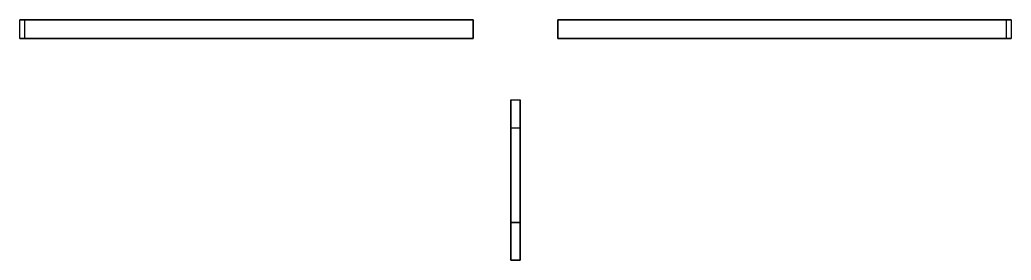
# Model space of a CAD drawing. Extents: x -1.05 to 1.05, y -3.95 to 2.83.
# Drawn here: x -1.05 to 1.05, y -3.95 to -3.44 of the extents above.
import ezdxf

# ---------------------------------------------------------------- set-up
doc = ezdxf.new("R2010")
doc.units = 0
doc.layers.add('ADDONS', color=3, linetype='CONTINUOUS')

msp = doc.modelspace()

# ---------------------------------------------------------------- linework, layer by layer
at = {"layer": 'ADDONS'}
for points in [[(-1.04, -3.44, 0.1), (-0.09, -3.44, -0.43), (-0.09, -3.44, -0.44), (-1.05, -3.44, 0.1)], [(-1.05, -3.44, 0.1), (-0.09, -3.44, -0.44), (-0.09, -3.48, -0.44), (-1.05, -3.48, 0.1)], [(-0.09, -3.48, -0.43), (-0.09, -3.44, -0.43), (-1.04, -3.44, 0.1), (-1.04, -3.48, 0.1)], [(0.09, -3.44, -0.43), (0.09, -3.48, -0.43), (1.04, -3.48, 0.1), (1.04, -3.44, 0.1)], [(1.05, -3.48, 0.1), (0.09, -3.48, -0.44), (0.09, -3.44, -0.44), (1.05, -3.44, 0.1)], [(1.05, -3.44, 0.1), (0.09, -3.44, -0.44), (0.09, -3.44, -0.43), (1.04, -3.44, 0.1)], [(-1.05, -3.48, 0.1), (-0.09, -3.48, -0.44), (-0.09, -3.48, -0.43), (-1.04, -3.48, 0.1)], [(1.04, -3.48, 0.1), (0.09, -3.48, -0.43), (0.09, -3.48, -0.44), (1.05, -3.48, 0.1)], [(-0.01, -3.87, -0.84), (-0.01, -3.95, -0.82), (-0.01, -3.67, -0.48), (-0.01, -3.61, -0.49)], [(0.01, -3.61, -0.49), (0.01, -3.87, -0.84), (-0.01, -3.87, -0.84), (-0.01, -3.61, -0.49)], [(0.01, -3.67, -0.48), (0.01, -3.95, -0.82), (0.01, -3.87, -0.84), (0.01, -3.61, -0.49)], [(-0.01, -3.67, -0.48), (-0.01, -3.95, -0.82), (0.01, -3.95, -0.82), (0.01, -3.67, -0.48)], [(0.01, -3.87, -0.84), (0.01, -3.95, -0.82), (-0.01, -3.95, -0.82), (-0.01, -3.87, -0.84)]]:
    msp.add_3dface(points, dxfattribs=at)

doc.saveas('drawing.dxf')
